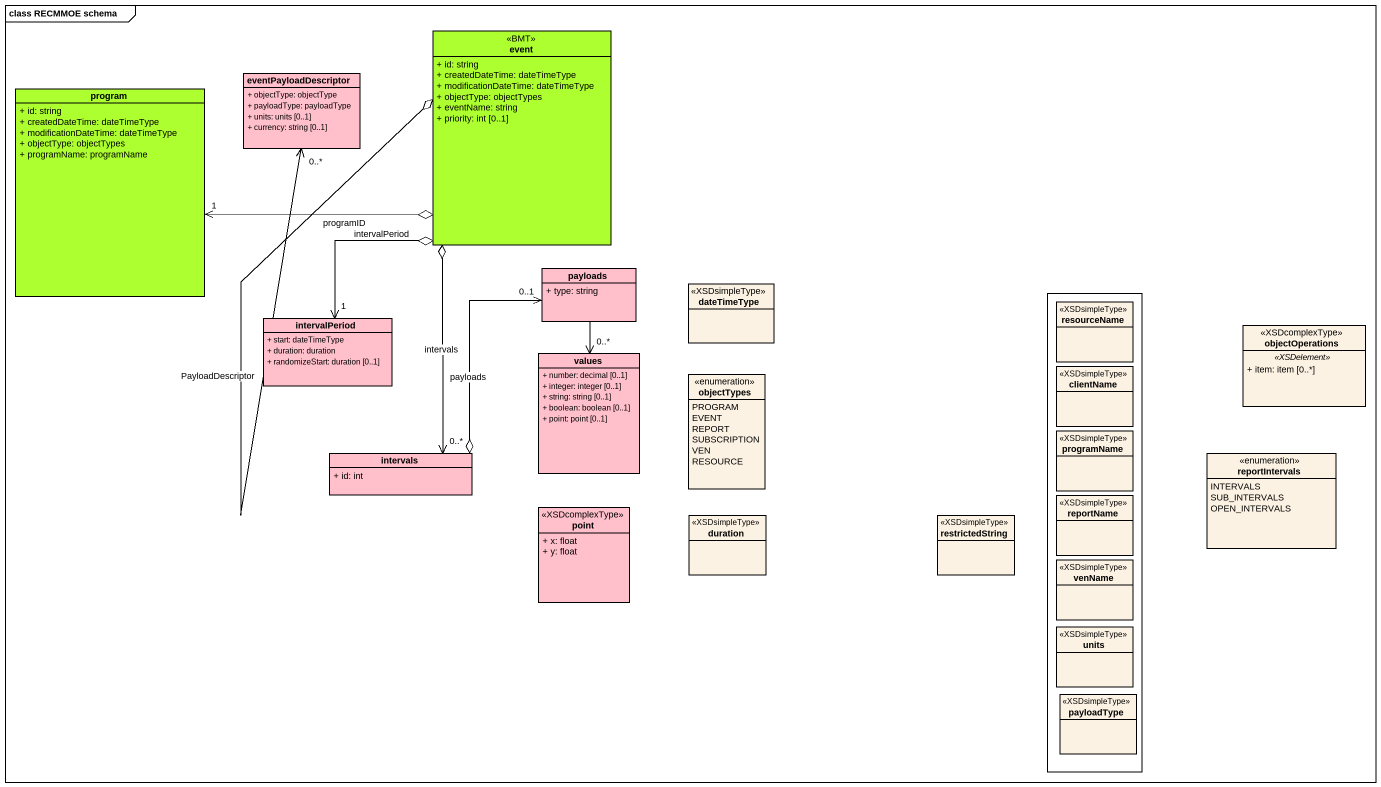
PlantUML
@startuml
mainframe class RECMMOE schema
hide circle
hide empty members
skinparam classAttributeIconSize 0
class event <<BMT>> #ADFF2F {
  + id: string
  + createdDateTime: dateTimeType
  + modificationDateTime: dateTimeType
  + objectType: objectTypes
  + eventName: string
  + priority: int [0..1]
}
class program #ADFF2F {
  + id: string
  + createdDateTime: dateTimeType
  + modificationDateTime: dateTimeType
  + objectType: objectTypes
  + programName: programName
}
class eventPayloadDescriptor #FFC0CB {
  + objectType: objectType
  + payloadType: payloadType
  + units: units [0..1]
  + currency: string [0..1]
}
class payloads #FFC0CB {
  + type: string
}
class dateTimeType <<XSDsimpleType>>
class intervalPeriod #FFC0CB {
  + start: dateTimeType
  + duration: duration
  + randomizeStart: duration [0..1]
}
rectangle " " as rectangle1 {
  class resourceName <<XSDsimpleType>>
  class clientName <<XSDsimpleType>>
  class programName <<XSDsimpleType>>
  class reportName <<XSDsimpleType>>
  class venName <<XSDsimpleType>>
  class units <<XSDsimpleType>>
  class payloadType <<XSDsimpleType>>
}
class objectOperations <<XSDcomplexType>> {
  .. <<XSDelement>> ..
  + item: item [0..*]
}
class values #FFC0CB {
  + number: decimal [0..1]
  + integer: integer [0..1]
  + string: string [0..1]
  + boolean: boolean [0..1]
  + point: point [0..1]
}
enum objectTypes {
  PROGRAM
  EVENT
  REPORT
  SUBSCRIPTION
  VEN
  RESOURCE
}
class intervals #FFC0CB {
  + id: int
}
enum reportIntervals {
  INTERVALS
  SUB_INTERVALS
  OPEN_INTERVALS
}
class point <<XSDcomplexType>> #FFC0CB {
  + x: float
  + y: float
}
class duration <<XSDsimpleType>>
class restrictedString <<XSDsimpleType>>
event o-left-> "1" program : programID
event o-left-> "0..*" eventPayloadDescriptor : PayloadDescriptor
event o--> "1" intervalPeriod : intervalPeriod
event o--> "0..*" intervals : intervals
payloads --> "0..*" values
intervals o-up-> "0..1" payloads : payloads
@enduml
